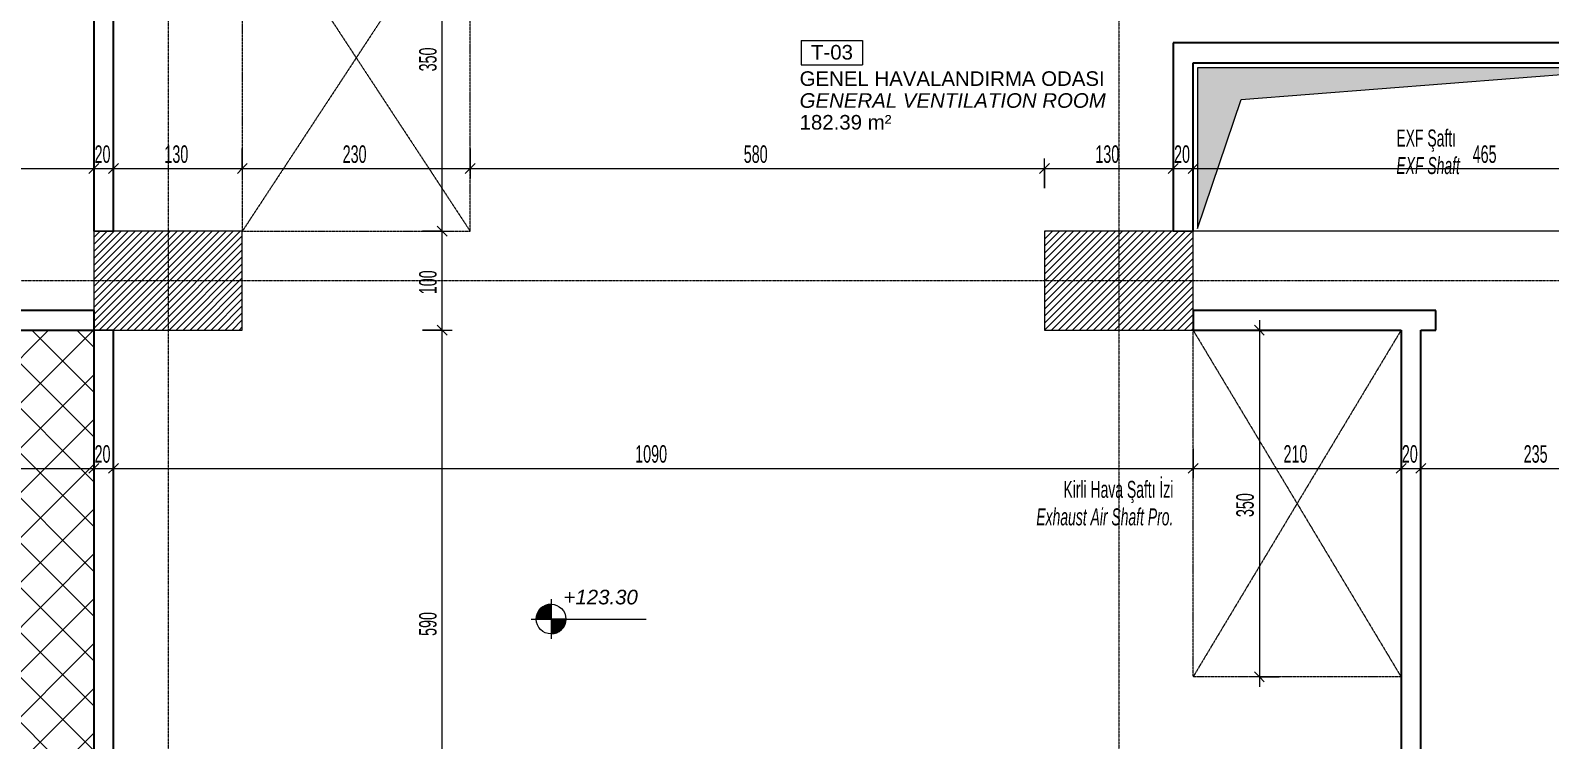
# Model space of a CAD drawing. Header units: centimetres. Extents: x -9345 to 11316, y -7197 to -3465.
# Drawn here: x 4667 to 6201, y -5994 to -5278 of the extents above; entities that cross this region are included whole.
import ezdxf

# ---------------------------------------------------------------- set-up
doc = ezdxf.new("R2010")
doc.units = ezdxf.units.CM
doc.linetypes.add('Grid Line 1_4_', pattern=[1.11125, 0.635, -0.15875, 0.15875, -0.15875])
doc.linetypes.add('Hidden 1_16_', pattern=[0.238125, 0.15875, -0.079375])
for name, color, linetype, lineweight in [('A-ANNO-DIMS', 211, 'Continuous', 9), ('A-ANNO-DIMS-100', 211, 'Continuous', 9), ('A-AREA-IDEN', 2, 'Continuous', 9), ('A-DETL', 90, 'Continuous', 9), ('A-DETL-GENF', 92, 'Continuous', 9), ('A-DETL-THIN', 151, 'Continuous', 9), ('A-FLOR', 192, 'Continuous', 9), ('A-FLOR-HRAL', 11, 'Continuous', 9), ('A-WALL', 113, 'Continuous', 9), ('G-ANNO-DIMS', 111, 'Continuous', 9), ('G-ANNO-TEXT', 231, 'Continuous', 9), ('S-COLS', 52, 'Continuous', 9), ('S-GRID', 1, 'Continuous', 9)]:
    doc.layers.add(name, color=color, linetype=linetype, lineweight=lineweight)
doc.styles.add('Arial_2', font='arial.ttf', dxfattribs={"height": 14.752994})
doc.styles.add('Arial_I', font='ariali.ttf', dxfattribs={"height": 14.752994})
doc.styles.add('Swis721 LtCn BT', font='swisscl.ttf', dxfattribs={"width": 0.8, "height": 17.149461})
doc.styles.add('Swis721 LtCn BT_1', font='swisscl.ttf', dxfattribs={"width": 0.8, "height": 17.639445})
doc.dimstyles.new('IUAS_DIMENSION_INSIDE_100_4', dxfattribs={"dimscale": 30.48, "dimtxt": 18, "dimasz": 0.328084, "dimexe": 0.328084, "dimexo": 0.0625, "dimgap": 0, "dimtad": 1, "dimdec": 0, "dimdsep": 46, "dimtxsty": 'Swis721 LtCn BT_1', "dimblk1": 'OBLIQUE', "dimblk2": 'OBLIQUE', "dimsah": 1, "dimcen": 0.09, "dimdle": 0.328084, "dimazin": 0, "dimtfac": 1, "dimtdec": 4, "dimtix": 1, "dimtmove": 2, "dimatfit": 3, "dimfxl": 0.656168, "dimfxlon": 1, "dimtvp": 1, "dimtolj": 1, "dimtzin": 0, "dimarcsym": 2})
doc.dimstyles.new('IUAS_DIMENSION_INSIDE_100_5', dxfattribs={"dimscale": 30.48, "dimtxt": 18, "dimasz": 0.328084, "dimexe": 0.328084, "dimexo": 0.0625, "dimgap": 0, "dimtad": 1, "dimdec": 0, "dimdsep": 46, "dimtxsty": 'Swis721 LtCn BT_1', "dimblk1": 'OBLIQUE', "dimblk2": 'OBLIQUE', "dimsah": 1, "dimcen": 0.09, "dimdle": 0.328084, "dimazin": 0, "dimtfac": 1, "dimtdec": 4, "dimtix": 1, "dimtmove": 0, "dimatfit": 3, "dimfxl": 0.656168, "dimfxlon": 1, "dimtvp": 1, "dimtolj": 1, "dimtzin": 0, "dimarcsym": 2})
pattern_1 = [(45, (10627.768, 0), (-3.535534, 3.535534), [])]

# ---------------------------------------------------------------- blocks, each defined once
blk = doc.blocks.new('Railing - Railing-1653274-_123_30 TEKNİK KAT _ TECHNICAL LEVEL')
at = {"layer": 'A-FLOR-HRAL'}
for p, q in [((-7773.7, 2802.8), (-7771.8, 2803.6)), ((-7618.8, 2412.4), (-7773.7, 2802.8)), ((-7585.8, 2329.1), (-7618.8, 2412.4)), ((-7443.8, 1971.3), (-7585.8, 2329.1))]:
    blk.add_line(p, q, dxfattribs=at)
blk = doc.blocks.new('IUAS_A_ROOM_100S - No_İsmi_Alan-1315501-_123_30 TEKNİK KAT _ TECHNICAL LEVEL')
at = {"layer": 'A-AREA-IDEN'}
for p, q in [((-0.101, 0.193), (-0.101, -0.051)), ((-0.101, 0.193), (0.519, 0.193)), ((0.519, 0.193), (0.519, -0.051)), ((-0.101, -0.051), (0.519, -0.051))]:
    blk.add_line(p, q, dxfattribs=at)
blk = doc.blocks.new('DIMBLOCK354-_123_30 TEKNİK KAT _ TECHNICAL LEVEL')
at = {"layer": 'A-ANNO-DIMS-100', "transparency": 16777216}
for p, q in [((4315.8, -5397.2), (4315.8, -5427.2)), ((4315.8, -5417.2), (4315.8, -5397.2)), ((4730.8, -5397.2), (4730.8, -5427.2)), ((4730.8, -5417.2), (4730.8, -5397.2)), ((4315.8, -5417.2), (4320.8, -5412.2)), ((4730.8, -5417.2), (4735.8, -5412.2)), ((4315.8, -5417.2), (4310.8, -5422.2)), ((4315.8, -5417.2), (4730.8, -5417.2)), ((4730.8, -5417.2), (4725.8, -5422.2))]:
    blk.add_line(p, q, dxfattribs=at)
at = {"layer": 'A-ANNO-DIMS-100', "color": 0, "transparency": 16777216, "insert": (4509.6, -5393.9), "char_height": 17.64, "width": 32.914, "attachment_point": 1, "line_spacing_factor": 0.971848, "style": 'Swis721 LtCn BT_1'}
blk.add_mtext('415', dxfattribs=at)
blk = doc.blocks.new('_Oblique')
at = {"color": 0, "linetype": 'ByBlock', "lineweight": -2}
blk.add_line((-0.5, -0.5), (0.5, 0.5), dxfattribs=at)
blk = doc.blocks.new('DIMBLOCK355-_123_30 TEKNİK KAT _ TECHNICAL LEVEL')
at = {"layer": 'A-ANNO-DIMS-100', "transparency": 16777216}
for p, q in [((4730.8, -5397.2), (4730.8, -5427.2)), ((4730.8, -5417.2), (4730.8, -5397.2)), ((4750.8, -5397.2), (4750.8, -5427.2)), ((4750.8, -5417.2), (4750.8, -5397.2)), ((4730.8, -5417.2), (4735.8, -5412.2)), ((4750.8, -5417.2), (4755.8, -5412.2)), ((4730.8, -5417.2), (4725.8, -5422.2)), ((4730.8, -5417.2), (4750.8, -5417.2)), ((4750.8, -5417.2), (4745.8, -5422.2))]:
    blk.add_line(p, q, dxfattribs=at)
at = {"layer": 'A-ANNO-DIMS-100', "color": 0, "transparency": 16777216, "insert": (4731.6, -5393.9), "char_height": 17.64, "width": 21.943, "attachment_point": 1, "line_spacing_factor": 0.971848, "style": 'Swis721 LtCn BT_1'}
blk.add_mtext('20', dxfattribs=at)
blk = doc.blocks.new('DIMBLOCK356-_123_30 TEKNİK KAT _ TECHNICAL LEVEL')
at = {"layer": 'A-ANNO-DIMS-100', "transparency": 16777216}
for p, q in [((4750.8, -5397.2), (4750.8, -5427.2)), ((4750.8, -5417.2), (4750.8, -5397.2)), ((4880.8, -5397.2), (4880.8, -5427.2)), ((4880.8, -5417.2), (4880.8, -5397.2)), ((4750.8, -5417.2), (4755.8, -5412.2)), ((4880.8, -5417.2), (4885.8, -5412.2)), ((4750.8, -5417.2), (4745.8, -5422.2)), ((4750.8, -5417.2), (4880.8, -5417.2)), ((4880.8, -5417.2), (4875.8, -5422.2))]:
    blk.add_line(p, q, dxfattribs=at)
at = {"layer": 'A-ANNO-DIMS-100', "color": 0, "transparency": 16777216, "insert": (4802.1, -5393.9), "char_height": 17.64, "width": 32.914, "attachment_point": 1, "line_spacing_factor": 0.971848, "style": 'Swis721 LtCn BT_1'}
blk.add_mtext('130', dxfattribs=at)
blk = doc.blocks.new('DIMBLOCK357-_123_30 TEKNİK KAT _ TECHNICAL LEVEL')
at = {"layer": 'A-ANNO-DIMS-100', "transparency": 16777216}
for p, q in [((4880.8, -5397.2), (4880.8, -5427.2)), ((4880.8, -5417.2), (4880.8, -5397.2)), ((5110.8, -5397.2), (5110.8, -5427.2)), ((5110.8, -5417.2), (5110.8, -5397.2)), ((4880.8, -5417.2), (4885.8, -5412.2)), ((5110.8, -5417.2), (5115.8, -5412.2)), ((4880.8, -5417.2), (4875.8, -5422.2)), ((4880.8, -5417.2), (5110.8, -5417.2)), ((5110.8, -5417.2), (5105.8, -5422.2))]:
    blk.add_line(p, q, dxfattribs=at)
at = {"layer": 'A-ANNO-DIMS-100', "color": 0, "transparency": 16777216, "insert": (4982.1, -5393.9), "char_height": 17.64, "width": 32.914, "attachment_point": 1, "line_spacing_factor": 0.971848, "style": 'Swis721 LtCn BT_1'}
blk.add_mtext('230', dxfattribs=at)
blk = doc.blocks.new('DIMBLOCK358-_123_30 TEKNİK KAT _ TECHNICAL LEVEL')
at = {"layer": 'A-ANNO-DIMS-100', "transparency": 16777216}
for p, q in [((5110.8, -5397.2), (5110.8, -5427.2)), ((5110.8, -5417.2), (5110.8, -5397.2)), ((5110.8, -5417.2), (5115.8, -5412.2)), ((5690.8, -5437.2), (5690.8, -5407.2)), ((5690.8, -5417.2), (5695.8, -5412.2)), ((5110.8, -5417.2), (5105.8, -5422.2)), ((5110.8, -5417.2), (5690.8, -5417.2)), ((5690.8, -5417.2), (5685.8, -5422.2)), ((5690.8, -5417.2), (5690.8, -5437.2))]:
    blk.add_line(p, q, dxfattribs=at)
at = {"layer": 'A-ANNO-DIMS-100', "color": 0, "transparency": 16777216, "insert": (5387.1, -5393.9), "char_height": 17.64, "width": 32.914, "attachment_point": 1, "line_spacing_factor": 0.971848, "style": 'Swis721 LtCn BT_1'}
blk.add_mtext('580', dxfattribs=at)
blk = doc.blocks.new('DIMBLOCK359-_123_30 TEKNİK KAT _ TECHNICAL LEVEL')
at = {"layer": 'A-ANNO-DIMS-100', "transparency": 16777216}
for p, q in [((5820.8, -5397.2), (5820.8, -5427.2)), ((5820.8, -5417.2), (5820.8, -5397.2)), ((5690.8, -5437.2), (5690.8, -5407.2)), ((5690.8, -5417.2), (5695.8, -5412.2)), ((5820.8, -5417.2), (5825.8, -5412.2)), ((5690.8, -5417.2), (5685.8, -5422.2)), ((5690.8, -5417.2), (5820.8, -5417.2)), ((5690.8, -5417.2), (5690.8, -5437.2)), ((5820.8, -5417.2), (5815.8, -5422.2))]:
    blk.add_line(p, q, dxfattribs=at)
at = {"layer": 'A-ANNO-DIMS-100', "color": 0, "transparency": 16777216, "insert": (5742.1, -5393.9), "char_height": 17.64, "width": 32.914, "attachment_point": 1, "line_spacing_factor": 0.971848, "style": 'Swis721 LtCn BT_1'}
blk.add_mtext('130', dxfattribs=at)
blk = doc.blocks.new('DIMBLOCK360-_123_30 TEKNİK KAT _ TECHNICAL LEVEL')
at = {"layer": 'A-ANNO-DIMS-100', "transparency": 16777216}
for p, q in [((5820.8, -5397.2), (5820.8, -5427.2)), ((5820.8, -5417.2), (5820.8, -5397.2)), ((5840.8, -5397.2), (5840.8, -5427.2)), ((5840.8, -5417.2), (5840.8, -5397.2)), ((5820.8, -5417.2), (5825.8, -5412.2)), ((5840.8, -5417.2), (5845.8, -5412.2)), ((5820.8, -5417.2), (5815.8, -5422.2)), ((5820.8, -5417.2), (5840.8, -5417.2)), ((5840.8, -5417.2), (5835.8, -5422.2))]:
    blk.add_line(p, q, dxfattribs=at)
at = {"layer": 'A-ANNO-DIMS-100', "color": 0, "transparency": 16777216, "insert": (5821.6, -5393.9), "char_height": 17.64, "width": 21.943, "attachment_point": 1, "line_spacing_factor": 0.971848, "style": 'Swis721 LtCn BT_1'}
blk.add_mtext('20', dxfattribs=at)
blk = doc.blocks.new('DIMBLOCK361-_123_30 TEKNİK KAT _ TECHNICAL LEVEL')
at = {"layer": 'A-ANNO-DIMS-100', "transparency": 16777216}
for p, q in [((5840.8, -5397.2), (5840.8, -5427.2)), ((5840.8, -5417.2), (5840.8, -5397.2)), ((6305.8, -5397.2), (6305.8, -5427.2)), ((6305.8, -5417.2), (6305.8, -5397.2)), ((5840.8, -5417.2), (5845.8, -5412.2)), ((6305.8, -5417.2), (6310.8, -5412.2)), ((5840.8, -5417.2), (5835.8, -5422.2)), ((5840.8, -5417.2), (6305.8, -5417.2)), ((6305.8, -5417.2), (6300.8, -5422.2))]:
    blk.add_line(p, q, dxfattribs=at)
at = {"layer": 'A-ANNO-DIMS-100', "color": 0, "transparency": 16777216, "insert": (6123.1, -5393.9), "char_height": 17.64, "width": 32.914, "attachment_point": 1, "line_spacing_factor": 0.971848, "style": 'Swis721 LtCn BT_1'}
blk.add_mtext('465', dxfattribs=at)
blk = doc.blocks.new('DIMBLOCK446-_123_30 TEKNİK KAT _ TECHNICAL LEVEL')
at = {"layer": 'A-ANNO-DIMS-100', "transparency": 16777216}
for p, q in [((5062.6, -5580.5), (5092.6, -5580.5)), ((5082.6, -5580.5), (5062.6, -5580.5)), ((5082.6, -5580.5), (5077.6, -5575.5)), ((5082.6, -6170.5), (5082.6, -5580.5)), ((5082.6, -5580.5), (5087.6, -5585.5)), ((5082.6, -6170.5), (5077.6, -6165.5)), ((5062.6, -6170.5), (5092.6, -6170.5)), ((5082.6, -6170.5), (5062.6, -6170.5)), ((5082.6, -6170.5), (5087.6, -6175.5))]:
    blk.add_line(p, q, dxfattribs=at)
at = {"layer": 'A-ANNO-DIMS-100', "color": 0, "transparency": 16777216, "insert": (5059.3, -5889.2), "char_height": 17.64, "width": 32.914, "attachment_point": 1, "rotation": 90, "line_spacing_factor": 0.971848, "style": 'Swis721 LtCn BT_1'}
blk.add_mtext('590', dxfattribs=at)
blk = doc.blocks.new('DIMBLOCK447-_123_30 TEKNİK KAT _ TECHNICAL LEVEL')
at = {"layer": 'A-ANNO-DIMS-100', "transparency": 16777216}
for p, q in [((5082.6, -5480.5), (5077.6, -5475.5)), ((5062.6, -5480.5), (5092.6, -5480.5)), ((5082.6, -5480.5), (5062.6, -5480.5)), ((5082.6, -5580.5), (5082.6, -5480.5)), ((5082.6, -5480.5), (5087.6, -5485.5)), ((5062.6, -5580.5), (5092.6, -5580.5)), ((5082.6, -5580.5), (5062.6, -5580.5)), ((5082.6, -5580.5), (5077.6, -5575.5)), ((5082.6, -5580.5), (5087.6, -5585.5))]:
    blk.add_line(p, q, dxfattribs=at)
at = {"layer": 'A-ANNO-DIMS-100', "color": 0, "transparency": 16777216, "insert": (5059.3, -5544.2), "char_height": 17.64, "width": 32.914, "attachment_point": 1, "rotation": 90, "line_spacing_factor": 0.971848, "style": 'Swis721 LtCn BT_1'}
blk.add_mtext('100', dxfattribs=at)
blk = doc.blocks.new('DIMBLOCK448-_123_30 TEKNİK KAT _ TECHNICAL LEVEL')
at = {"layer": 'A-ANNO-DIMS-100', "transparency": 16777216}
for p, q in [((5062.6, -5130.5), (5092.6, -5130.5)), ((5082.6, -5130.5), (5062.6, -5130.5)), ((5082.6, -5130.5), (5077.6, -5125.5)), ((5082.6, -5480.5), (5082.6, -5130.5)), ((5082.6, -5130.5), (5087.6, -5135.5)), ((5082.6, -5480.5), (5077.6, -5475.5)), ((5062.6, -5480.5), (5092.6, -5480.5)), ((5082.6, -5480.5), (5062.6, -5480.5)), ((5082.6, -5480.5), (5087.6, -5485.5))]:
    blk.add_line(p, q, dxfattribs=at)
at = {"layer": 'A-ANNO-DIMS-100', "color": 0, "transparency": 16777216, "insert": (5059.3, -5319.2), "char_height": 17.64, "width": 32.914, "attachment_point": 1, "rotation": 90, "line_spacing_factor": 0.971848, "style": 'Swis721 LtCn BT_1'}
blk.add_mtext('350', dxfattribs=at)
blk = doc.blocks.new('DIMBLOCK493-_123_30 TEKNİK KAT _ TECHNICAL LEVEL')
at = {"layer": 'A-ANNO-DIMS-100', "transparency": 16777216}
for p, q in [((3815.8, -5700), (3815.8, -5730)), ((3815.8, -5720), (3815.8, -5700)), ((4730.8, -5700), (4730.8, -5730)), ((4730.8, -5720), (4730.8, -5700)), ((3805.8, -5720), (4730.8, -5720)), ((3815.8, -5720), (3810.8, -5725)), ((3815.8, -5720), (3820.8, -5715)), ((4730.8, -5720), (4725.8, -5725)), ((4730.8, -5720), (4735.8, -5715))]:
    blk.add_line(p, q, dxfattribs=at)
at = {"layer": 'A-ANNO-DIMS-100', "color": 0, "transparency": 16777216, "insert": (4259.6, -5696.6), "char_height": 17.64, "width": 32.914, "attachment_point": 1, "line_spacing_factor": 0.971848, "style": 'Swis721 LtCn BT_1'}
blk.add_mtext('915', dxfattribs=at)
blk = doc.blocks.new('DIMBLOCK494-_123_30 TEKNİK KAT _ TECHNICAL LEVEL')
at = {"layer": 'A-ANNO-DIMS-100', "transparency": 16777216}
for p, q in [((4730.8, -5700), (4730.8, -5730)), ((4730.8, -5720), (4730.8, -5700)), ((4750.8, -5700), (4750.8, -5730)), ((4750.8, -5720), (4750.8, -5700)), ((4730.8, -5720), (4725.8, -5725)), ((4730.8, -5720), (4735.8, -5715)), ((4730.8, -5720), (4750.8, -5720)), ((4750.8, -5720), (4745.8, -5725)), ((4750.8, -5720), (4755.8, -5715))]:
    blk.add_line(p, q, dxfattribs=at)
at = {"layer": 'A-ANNO-DIMS-100', "color": 0, "transparency": 16777216, "insert": (4731.6, -5696.6), "char_height": 17.64, "width": 21.943, "attachment_point": 1, "line_spacing_factor": 0.971848, "style": 'Swis721 LtCn BT_1'}
blk.add_mtext('20', dxfattribs=at)
blk = doc.blocks.new('DIMBLOCK495-_123_30 TEKNİK KAT _ TECHNICAL LEVEL')
at = {"layer": 'A-ANNO-DIMS-100', "transparency": 16777216}
for p, q in [((4750.8, -5700), (4750.8, -5730)), ((4750.8, -5720), (4750.8, -5700)), ((5840.8, -5700), (5840.8, -5730)), ((5840.8, -5720), (5840.8, -5700)), ((4750.8, -5720), (4745.8, -5725)), ((4750.8, -5720), (4755.8, -5715)), ((4750.8, -5720), (5840.8, -5720)), ((5840.8, -5720), (5835.8, -5725)), ((5840.8, -5720), (5845.8, -5715))]:
    blk.add_line(p, q, dxfattribs=at)
at = {"layer": 'A-ANNO-DIMS-100', "color": 0, "transparency": 16777216, "insert": (5277.5, -5696.6), "char_height": 17.64, "width": 43.886, "attachment_point": 1, "line_spacing_factor": 0.971848, "style": 'Swis721 LtCn BT_1'}
blk.add_mtext('1090', dxfattribs=at)
blk = doc.blocks.new('DIMBLOCK496-_123_30 TEKNİK KAT _ TECHNICAL LEVEL')
at = {"layer": 'A-ANNO-DIMS-100', "transparency": 16777216}
for p, q in [((5840.8, -5700), (5840.8, -5730)), ((5840.8, -5720), (5840.8, -5700)), ((6050.8, -5700), (6050.8, -5730)), ((6050.8, -5720), (6050.8, -5700)), ((5840.8, -5720), (5835.8, -5725)), ((5840.8, -5720), (5845.8, -5715)), ((5840.8, -5720), (6050.8, -5720)), ((6050.8, -5720), (6045.8, -5725)), ((6050.8, -5720), (6055.8, -5715))]:
    blk.add_line(p, q, dxfattribs=at)
at = {"layer": 'A-ANNO-DIMS-100', "color": 0, "transparency": 16777216, "insert": (5932.1, -5696.6), "char_height": 17.64, "width": 32.914, "attachment_point": 1, "line_spacing_factor": 0.971848, "style": 'Swis721 LtCn BT_1'}
blk.add_mtext('210', dxfattribs=at)
blk = doc.blocks.new('DIMBLOCK497-_123_30 TEKNİK KAT _ TECHNICAL LEVEL')
at = {"layer": 'A-ANNO-DIMS-100', "transparency": 16777216}
for p, q in [((6050.8, -5700), (6050.8, -5730)), ((6050.8, -5720), (6050.8, -5700)), ((6070.8, -5700), (6070.8, -5730)), ((6070.8, -5720), (6070.8, -5700)), ((6050.8, -5720), (6045.8, -5725)), ((6050.8, -5720), (6055.8, -5715)), ((6050.8, -5720), (6070.8, -5720)), ((6070.8, -5720), (6065.8, -5725)), ((6070.8, -5720), (6075.8, -5715))]:
    blk.add_line(p, q, dxfattribs=at)
at = {"layer": 'A-ANNO-DIMS-100', "color": 0, "transparency": 16777216, "insert": (6051.6, -5696.6), "char_height": 17.64, "width": 21.943, "attachment_point": 1, "line_spacing_factor": 0.971848, "style": 'Swis721 LtCn BT_1'}
blk.add_mtext('20', dxfattribs=at)
blk = doc.blocks.new('DIMBLOCK498-_123_30 TEKNİK KAT _ TECHNICAL LEVEL')
at = {"layer": 'A-ANNO-DIMS-100', "transparency": 16777216}
for p, q in [((6070.8, -5700), (6070.8, -5730)), ((6070.8, -5720), (6070.8, -5700)), ((6305.8, -5700), (6305.8, -5730)), ((6305.8, -5720), (6305.8, -5700)), ((6070.8, -5720), (6065.8, -5725)), ((6070.8, -5720), (6075.8, -5715)), ((6070.8, -5720), (6305.8, -5720)), ((6305.8, -5720), (6300.8, -5725)), ((6305.8, -5720), (6310.8, -5715))]:
    blk.add_line(p, q, dxfattribs=at)
at = {"layer": 'A-ANNO-DIMS-100', "color": 0, "transparency": 16777216, "insert": (6174.6, -5696.6), "char_height": 17.64, "width": 32.914, "attachment_point": 1, "line_spacing_factor": 0.971848, "style": 'Swis721 LtCn BT_1'}
blk.add_mtext('235', dxfattribs=at)
blk = doc.blocks.new('Spot Elevations - IUAS_A_PLAN_ELEVATION-1314357-_123_30 TEKNİK KAT _ TECHNICAL LEVEL')
at = {"layer": 'G-ANNO-DIMS'}
h = blk.add_hatch(color=256, dxfattribs=at)
edge = h.paths.add_edge_path(flags=0)
edge.add_line((0, 0), (-0.15, 0))
edge.add_arc((0, 0), 0.15, 90, 180, ccw=False)
edge.add_line((0, 0.15), (0, 0))
h = blk.add_hatch(color=256, dxfattribs=at)
edge = h.paths.add_edge_path(flags=0)
edge.add_line((0, 0), (0.15, 0))
edge.add_arc((0, 0), 0.15, 270, 360, ccw=False)
edge.add_line((0, -0.15), (0, 0))
for p, q in [((0, 0.2), (0, -0.2)), ((-0.2, 0), (0.96, 0)), ((-0.15, 0), (0, 0)), ((0, 0), (0, 0.15)), ((0, 0), (0, -0.15)), ((0.15, 0), (0, 0))]:
    blk.add_line(p, q, dxfattribs=at)
blk.add_circle((0, 0), 0.15, dxfattribs=at)
for start, end in [(90, 180), (270, 360)]:
    blk.add_arc((0, 0), 0.15, start, end, dxfattribs=at)
blk = doc.blocks.new('DIMBLOCK582-_123_30 TEKNİK KAT _ TECHNICAL LEVEL')
at = {"layer": 'A-ANNO-DIMS-100', "transparency": 16777216}
for p, q in [((5927.7, -5580.5), (5897.7, -5580.5)), ((5907.7, -5580.5), (5902.7, -5575.5)), ((5907.7, -5570.5), (5907.7, -5940.5)), ((5907.7, -5580.5), (5912.7, -5585.5)), ((5907.7, -5580.5), (5927.7, -5580.5)), ((5927.7, -5930.5), (5897.7, -5930.5)), ((5907.7, -5930.5), (5902.7, -5925.5)), ((5907.7, -5930.5), (5912.7, -5935.5)), ((5907.7, -5930.5), (5927.7, -5930.5))]:
    blk.add_line(p, q, dxfattribs=at)
at = {"layer": 'A-ANNO-DIMS-100', "color": 0, "transparency": 16777216, "insert": (5884.4, -5769.2), "char_height": 17.64, "width": 32.914, "attachment_point": 1, "rotation": 90, "line_spacing_factor": 0.971848, "style": 'Swis721 LtCn BT_1'}
blk.add_mtext('350', dxfattribs=at)

msp = doc.modelspace()

# ---------------------------------------------------------------- hatches: boundary and pattern name
at = {"layer": 'A-DETL-GENF'}
msp.add_hatch(color=9, dxfattribs=at).paths.add_polyline_path([(5845.3, -5477.7), (5889.2, -5347.6), (6300.8, -5315.5), (5845.3, -5315.5), (5845.3, -5377.2)], flags=0)
at = {"layer": 'A-DETL-GENF', "lineweight": 18}
h = msp.add_hatch(dxfattribs=at)
h.set_pattern_fill('FP_11', color=253, style=0, pattern_type=2)
h.set_pattern_definition([(45, (10627.768, 0), (-22.62742, 22.62742), []), (135, (10627.768, 0), (-22.62742, -22.62742), [])])
h.paths.add_polyline_path([(3965.8, -6550.5), (4880.8, -6550.5), (4880.8, -6370.5), (5156.2, -6370.5), (5156.2, -6190.5), (4730.8, -6190.5), (4730.8, -5580.5), (3937.9, -5580.5), (3695.6, -5555.1), (3676.7, -5734.1), (3756.3, -5742.4), (3737.5, -5921.4), (3965.8, -5945.4), (3965.8, -6453.2)], flags=0)
at = {"layer": 'S-COLS'}
h = msp.add_hatch(dxfattribs=at)
h.set_pattern_fill('FP_7', color=256, style=0, pattern_type=2)
h.set_pattern_definition(pattern_1)
h.paths.add_polyline_path([(4730.8, -5580.5), (4880.8, -5580.5), (4880.8, -5480.5), (4730.8, -5480.5)], flags=0)
h = msp.add_hatch(dxfattribs=at)
h.set_pattern_fill('FP_7', color=256, style=0, pattern_type=2)
h.set_pattern_definition(pattern_1)
h.paths.add_polyline_path([(5690.8, -5580.5), (5840.8, -5580.5), (5840.8, -5480.5), (5690.8, -5480.5)], flags=0)

# ---------------------------------------------------------------- linework, layer by layer
at = {"layer": 'A-DETL', "linetype": 'Hidden 1_16_'}
for p, q in [((4880.8, -5130.5), (4880.8, -5480.5)), ((4880.8, -5130.5), (5110.8, -5480.5)), ((5110.8, -5130.5), (4880.8, -5480.5)), ((5110.8, -5480.5), (5110.8, -5130.5)), ((4880.8, -5480.5), (5110.8, -5480.5)), ((5840.8, -5930.5), (5840.8, -5580.5)), ((5840.8, -5580.5), (6050.8, -5930.5)), ((6050.8, -5580.5), (5840.8, -5930.5)), ((6050.8, -5930.5), (5840.8, -5930.5))]:
    msp.add_line(p, q, dxfattribs=at)
at = {"layer": 'A-DETL-THIN'}
for p, q in [((6300.8, -5315.5), (5845.3, -5315.5)), ((5845.3, -5315.5), (5845.3, -5477.7)), ((5889.2, -5347.6), (6300.8, -5315.5)), ((5845.3, -5477.7), (5889.2, -5347.6)), ((4730.8, -5580.5), (3937.9, -5580.5)), ((4730.8, -6190.5), (4730.8, -5580.5))]:
    msp.add_line(p, q, dxfattribs=at)
at = {"layer": 'A-FLOR'}
msp.add_line((6305.8, -5480.5), (5840.8, -5480.5), dxfattribs=at)
at = {"layer": 'A-WALL', "lineweight": 25}
for p, q in [((4730.8, -4910.5), (4730.8, -5480.5)), ((4750.8, -5480.5), (4750.8, -4910.5)), ((5820.8, -5290.5), (5820.8, -5480.5)), ((6640.8, -5290.5), (5820.8, -5290.5)), ((5840.8, -5480.5), (5840.8, -5310.5)), ((5840.8, -5310.5), (6305.8, -5310.5)), ((4730.8, -5560.5), (3815.8, -5560.5)), ((4730.8, -5560.5), (4730.8, -6190.5)), ((6085.8, -5560.5), (5840.8, -5560.5)), ((5840.8, -5560.5), (5840.8, -5580.5)), ((6085.8, -5580.5), (6085.8, -5560.5)), ((3965.8, -5580.5), (4730.8, -5580.5)), ((4750.8, -6170.5), (4750.8, -5580.5)), ((5840.8, -5580.5), (6050.8, -5580.5)), ((6050.8, -5580.5), (6050.8, -6170.5)), ((6070.8, -5580.5), (6085.8, -5580.5)), ((6070.8, -6550.5), (6070.8, -5580.5))]:
    msp.add_line(p, q, dxfattribs=at)
at = {"layer": 'A-WALL'}
for p, q in [((4730.8, -5480.5), (4750.8, -5480.5)), ((5820.8, -5480.5), (5840.8, -5480.5)), ((4750.8, -5580.5), (4730.8, -5580.5))]:
    msp.add_line(p, q, dxfattribs=at)
at = {"layer": 'G-ANNO-DIMS'}
msp.add_line((5202.5, -5872.2), (5192.5, -5872.2), dxfattribs=at)
at = {"layer": 'S-COLS'}
for p, q in [((4750.8, -5480.5), (4730.8, -5480.5)), ((4730.8, -5480.5), (4730.8, -5580.5)), ((4880.8, -5480.5), (4750.8, -5480.5)), ((4880.8, -5580.5), (4880.8, -5480.5)), ((5820.8, -5480.5), (5690.8, -5480.5)), ((5690.8, -5480.5), (5690.8, -5580.5)), ((5840.8, -5480.5), (5820.8, -5480.5)), ((5840.8, -5580.5), (5840.8, -5480.5)), ((4730.8, -5580.5), (4750.8, -5580.5)), ((4750.8, -5580.5), (4880.8, -5580.5)), ((5690.8, -5580.5), (5840.8, -5580.5))]:
    msp.add_line(p, q, dxfattribs=at)
at = {"layer": 'S-GRID', "linetype": 'Grid Line 1_4_'}
for p, q in [((4805.8, -3690.2), (4805.8, -6999)), ((5765.8, -3690.2), (5765.8, -6999)), ((11178.1, -5530.5), (2341.5, -5530.5))]:
    msp.add_line(p, q, dxfattribs=at)

# ---------------------------------------------------------------- block references
at = {"layer": 'A-AREA-IDEN', "xscale": 99.99999999999994, "yscale": 99.99999999999994, "zscale": 99.99999999999994}
msp.add_blockref('IUAS_A_ROOM_100S - No_İsmi_Alan-1315501-_123_30 TEKNİK KAT _ TECHNICAL LEVEL', (5455.2, -5307.3), dxfattribs=at)
at = {"layer": 'A-FLOR-HRAL', "rotation": 68.36410604411739}
msp.add_blockref('Railing - Railing-1653274-_123_30 TEKNİK KAT _ TECHNICAL LEVEL', (10627.8, 0), dxfattribs=at)
at = {"layer": 'G-ANNO-DIMS', "xscale": 99.99999999999994, "yscale": 99.99999999999994, "zscale": 99.99999999999994}
msp.add_blockref('Spot Elevations - IUAS_A_PLAN_ELEVATION-1314357-_123_30 TEKNİK KAT _ TECHNICAL LEVEL', (5192.5, -5872.2), dxfattribs=at)

# ---------------------------------------------------------------- texts
at = {"layer": 'A-AREA-IDEN', "line_spacing_factor": 0.938532}
for s, insert, char_height, width, attachment_point, style in [('T-03', (5476.2, -5292.5), 14.75, 50.4, 2, 'Arial_2'), ('GENEL HAVALANDIRMA ODASI', (5443.5, -5319.1), 14.753, 366.48, 1, 'Arial_2'), ('GENERAL VENTILATION ROOM', (5443.5, -5341.2), 14.753, 369.72, 1, 'Arial_I'), ('182.39 m²', (5443.5, -5363.2), 14.75, 110.52, 1, 'Arial_2')]:
    msp.add_mtext(s, dxfattribs=dict(at, insert=insert, char_height=char_height, width=width, attachment_point=attachment_point, style=style))
at = {"layer": 'G-ANNO-DIMS', "insert": (5205.1, -5842.6), "char_height": 14.75, "width": 89.64, "attachment_point": 1, "line_spacing_factor": 0.938532, "style": 'Arial_I'}
msp.add_mtext('+123.30', dxfattribs=at)
at = {"layer": 'G-ANNO-TEXT', "color": 7, "char_height": 17.149, "line_spacing_factor": 0.971848, "style": 'Swis721 LtCn BT'}
for s, insert, width, attachment_point in [('EXF Şaftı\\P\\fSwis721 LtCn BT|b0|i1|c162|p34|;\\W.8;EXF Shaft', (6046.1, -5377.9), 72.866, 1), ('Kirli Hava Şaftı İzi\\P\\fSwis721 LtCn BT|b0|i1|c162|p34|;\\W.8;Exhaust Air Shaft Pro.', (5820.9, -5732.6), 164.422, 3)]:
    msp.add_mtext(s, dxfattribs=dict(at, insert=insert, width=width, attachment_point=attachment_point))

# ---------------------------------------------------------------- dimensions: what is measured, and where the dimension line sits
at = {"layer": 'A-ANNO-DIMS'}
for base, p1, p2, angle, override, picture, middle in [((5082.6, -5130.5), (5062.6, -5480.5), (5062.6, -5130.5), 90, {"dimpost": '<>', "dimfxl": 350}, 'DIMBLOCK448-_123_30 TEKNİK KAT _ TECHNICAL LEVEL', (5073.6, -5305.5)), ((4730.8, -5417.2), (4315.8, -5397.2), (4730.8, -5397.2), 0, {"dimpost": '<>', "dimfxl": 415}, 'DIMBLOCK354-_123_30 TEKNİK KAT _ TECHNICAL LEVEL', (4523.3, -5408.2)), ((4750.8, -5417.2), (4730.8, -5397.2), (4750.8, -5397.2), 0, {"dimpost": '<>', "dimfxl": 20}, 'DIMBLOCK355-_123_30 TEKNİK KAT _ TECHNICAL LEVEL', (4740.8, -5408.2)), ((5690.8, -5417.2), (5110.8, -5397.2), (5690.8, -5437.2), 0, {"dimpost": '<>', "dimfxl": 581.377674}, 'DIMBLOCK358-_123_30 TEKNİK KAT _ TECHNICAL LEVEL', (5400.8, -5408.2)), ((5840.8, -5417.2), (5820.8, -5397.2), (5840.8, -5397.2), 0, {"dimpost": '<>', "dimfxl": 20}, 'DIMBLOCK360-_123_30 TEKNİK KAT _ TECHNICAL LEVEL', (5830.8, -5408.2)), ((5082.6, -5480.5), (5062.6, -5580.5), (5062.6, -5480.5), 90, {"dimpost": '<>', "dimfxl": 100}, 'DIMBLOCK447-_123_30 TEKNİK KAT _ TECHNICAL LEVEL', (5073.6, -5530.5)), ((5082.6, -5580.5), (5062.6, -6170.5), (5062.6, -5580.5), 90, {"dimpost": '<>', "dimfxl": 590}, 'DIMBLOCK446-_123_30 TEKNİK KAT _ TECHNICAL LEVEL', (5073.6, -5875.5)), ((5907.7, -5930.5), (5927.7, -5580.5), (5927.7, -5930.5), 90, {"dimpost": '<>', "dimfxl": 350}, 'DIMBLOCK582-_123_30 TEKNİK KAT _ TECHNICAL LEVEL', (5898.7, -5755.5))]:
    dim = msp.add_linear_dim(base=base, p1=p1, p2=p2, angle=angle, dimstyle='IUAS_DIMENSION_INSIDE_100_5', override=override, dxfattribs=at)
    dim.commit()
    dim.dimension.update_dxf_attribs({"geometry": picture, "text_midpoint": middle})
for base, p1, p2, override, picture, middle in [((4880.8, -5417.2), (4750.8, -5397.2), (4880.8, -5397.2), {"dimpost": '<>', "dimfxl": 130}, 'DIMBLOCK356-_123_30 TEKNİK KAT _ TECHNICAL LEVEL', (4815.8, -5408.2)), ((5110.8, -5417.2), (4880.8, -5397.2), (5110.8, -5397.2), {"dimpost": '<>', "dimfxl": 230}, 'DIMBLOCK357-_123_30 TEKNİK KAT _ TECHNICAL LEVEL', (4995.8, -5408.2)), ((5820.8, -5417.2), (5690.8, -5437.2), (5820.8, -5397.2), {"dimpost": '<>', "dimfxl": 136.014705}, 'DIMBLOCK359-_123_30 TEKNİK KAT _ TECHNICAL LEVEL', (5755.8, -5408.2)), ((4730.8, -5720), (3815.8, -5700), (4730.8, -5700), {"dimpost": '<>', "dimfxl": 915}, 'DIMBLOCK493-_123_30 TEKNİK KAT _ TECHNICAL LEVEL', (4273.3, -5710.9)), ((4750.8, -5720), (4730.8, -5700), (4750.8, -5700), {"dimpost": '<>', "dimfxl": 20}, 'DIMBLOCK494-_123_30 TEKNİK KAT _ TECHNICAL LEVEL', (4740.8, -5710.9)), ((5840.8, -5720), (4750.8, -5700), (5840.8, -5700), {"dimpost": '<>', "dimfxl": 1090}, 'DIMBLOCK495-_123_30 TEKNİK KAT _ TECHNICAL LEVEL', (5295.8, -5710.9)), ((6050.8, -5720), (5840.8, -5700), (6050.8, -5700), {"dimpost": '<>', "dimfxl": 210}, 'DIMBLOCK496-_123_30 TEKNİK KAT _ TECHNICAL LEVEL', (5945.8, -5710.9)), ((6070.8, -5720), (6050.8, -5700), (6070.8, -5700), {"dimpost": '<>', "dimfxl": 20}, 'DIMBLOCK497-_123_30 TEKNİK KAT _ TECHNICAL LEVEL', (6060.8, -5710.9)), ((6305.8, -5720), (6070.8, -5700), (6305.8, -5700), {"dimpost": '<>', "dimfxl": 235}, 'DIMBLOCK498-_123_30 TEKNİK KAT _ TECHNICAL LEVEL', (6188.3, -5710.9))]:
    dim = msp.add_linear_dim(base=base, p1=p1, p2=p2, dimstyle='IUAS_DIMENSION_INSIDE_100_5', override=override, dxfattribs=at)
    dim.commit()
    dim.dimension.update_dxf_attribs({"geometry": picture, "text_midpoint": middle})
dim = msp.add_linear_dim(base=(6305.8, -5417.2), p1=(5840.8, -5397.2), p2=(6305.8, -5397.2), dimstyle='IUAS_DIMENSION_INSIDE_100_4', override={"dimpost": '<>', "dimfxl": 465}, dxfattribs=at)
dim.commit()
dim.dimension.update_dxf_attribs({"geometry": 'DIMBLOCK361-_123_30 TEKNİK KAT _ TECHNICAL LEVEL', "text_midpoint": (6139.5, -5405.6), "dimtype": 160})

doc.saveas('drawing.dxf')
